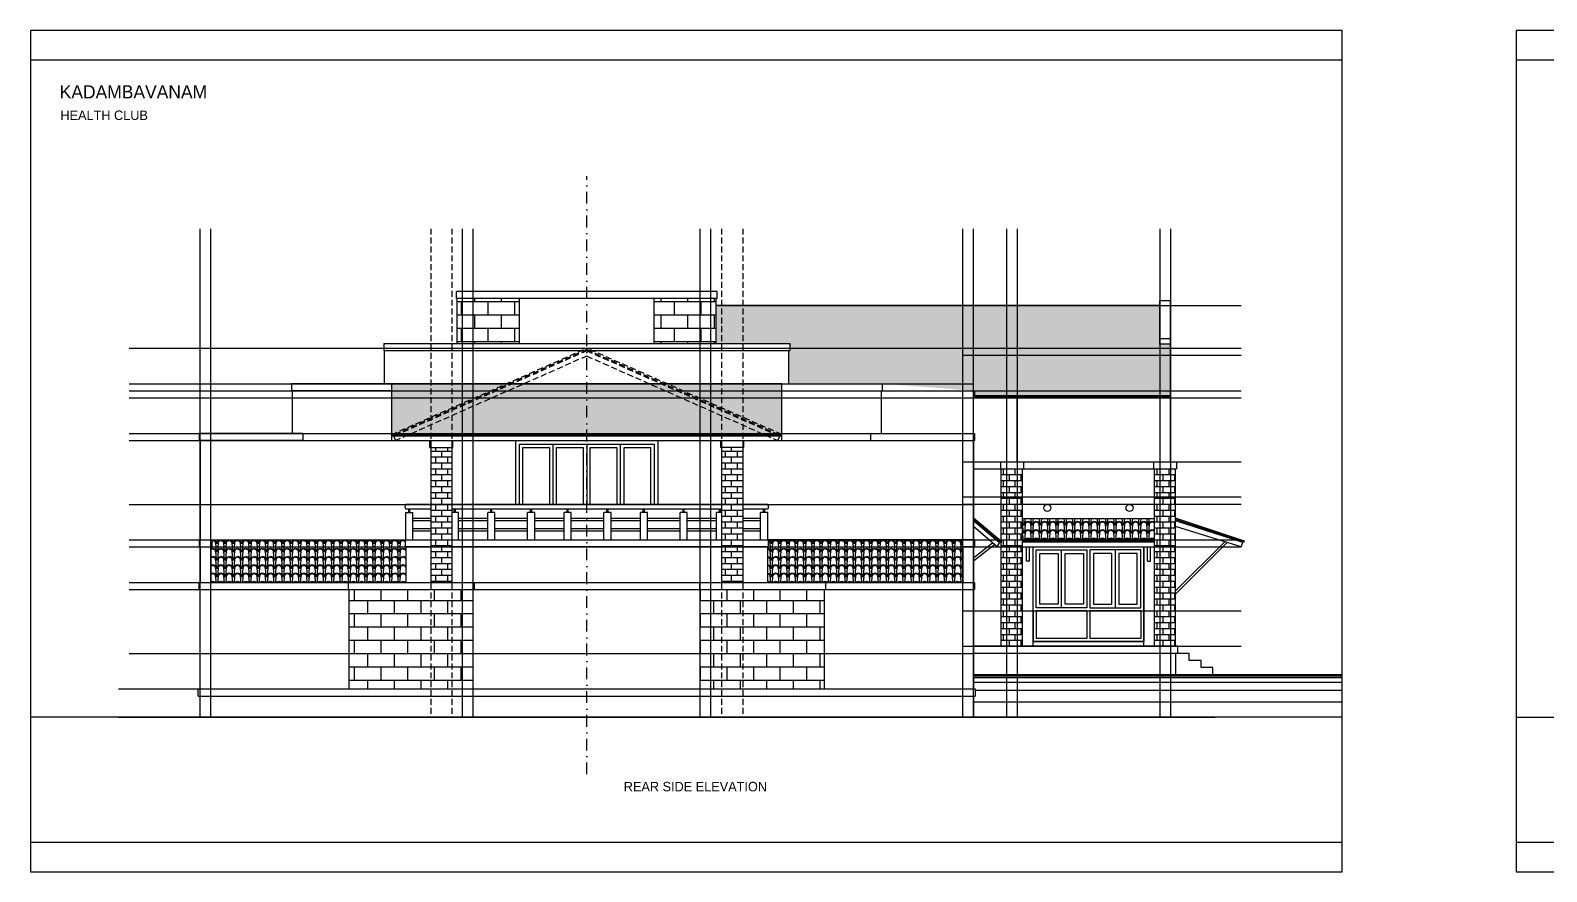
# Model space of a CAD drawing. Extents: x 12259 to 18078, y -1461 to 1911.
# Drawn here: x 15712 to 16994, y 1199 to 1911 of the extents above; entities that cross this region are included whole.
import ezdxf

# ---------------------------------------------------------------- set-up
doc = ezdxf.new("R2010")
doc.units = 0
doc.header["$LTSCALE"] = 20
doc.header["$MEASUREMENT"] = 0
doc.linetypes.add('DASHDOT', pattern=[1, 0.5, -0.25, 0, -0.25])
doc.linetypes.add('HIDDEN', pattern=[0.375, 0.25, -0.125])
doc.layers.get('0').update_dxf_attribs({"linetype": 'CONTINUOUS'})
for name, color, linetype in [('border', 230, 'CONTINUOUS'), ('BORTEXT', 2, 'CONTINUOUS'), ('DOOR', 1, 'CONTINUOUS'), ('guide', 211, 'CONTINUOUS'), ('handrail', 1, 'CONTINUOUS'), ('Stone', 8, 'CONTINUOUS'), ('Thatti', 21, 'CONTINUOUS'), ('TILE', 22, 'CONTINUOUS'), ('wall', 13, 'CONTINUOUS'), ('window', 4, 'CONTINUOUS'), ('WOOD', 7, 'CONTINUOUS')]:
    doc.layers.add(name, color=color, linetype=linetype)
doc.layers.add('correct', color=230, linetype='CONTINUOUS', plot=False)
doc.styles.add('style4', font='boos1_1.ttf')
pattern_1 = [(0, (945.516, 1478.861), (0, 11.25), []), (90, (945.516, 1478.861), (-22.5, 1e-15), [11.25, -11.25]), (90, (956.766, 1478.861), (-22.5, 1e-15), [-11.25, 11.25])]
pattern_2 = [(274.9697, (6.44, 7), (-6.999939149, 84.0000073606), [6.464304, -155.143247]), (180, (7, 0.56), (-7, -7), [0.56, -6.44]), (0, (0, 0), (7, 7), [1.96, -5.04]), (90, (1.96, 0), (-7, 7), [0.7, -6.3]), (270, (6.44, 0.7), (7, -7), [0.7, -6.3]), (0, (6.44, 0), (7, 7), [0.56, -6.44]), (0, (0, 0.56), (7, 7), [1.4, -5.6]), (85.0303, (1.4, 0.56), (6.999939149, 84.0000073606), [6.464304, -155.143247]), (52.6961, (1.4, 0.91), (-90.999901229, -119.000075192), [1.848056, -182.95725]), (18.4349, (2.52, 2.38), (14.00000304, 6.99998882), [1.770874, -20.365065]), (341.5651, (4.2, 2.94), (-14.00000304, 6.99998882), [1.770874, -20.365065]), (307.3039, (5.88, 2.38), (90.999901229, -119.000075192), [1.848056, -182.95725]), (20.2249, (2.87, 1.89), (-76.99998085, -28.000058349), [1.417395, -140.321804]), (339.7751, (4.2, 2.38), (76.99998085, -28.000058349), [1.417395, -140.321804]), (307.4054, (5.53, 1.89), (70.000069668, -90.999947255), [1.498063, -148.308475]), (52.5946, (1.96, 0.7), (-70.000069668, -90.999947255), [1.498063, -148.308475])]

msp = doc.modelspace()

# ---------------------------------------------------------------- hatches: boundary and pattern name
at = {"layer": 'Stone', "lineweight": -2}
h = msp.add_hatch(dxfattribs=at)
h.set_pattern_fill('BRICK', color=8, scale=45, style=0)
h.set_pattern_definition(pattern_1)
h.paths.add_polyline_path([(16125.6, 1645.9), (16125.6, 1683.9), (16073.1, 1683.9), (16073.1, 1645.9)])
h = msp.add_hatch(dxfattribs=at)
h.set_pattern_fill('BRICK', color=8, scale=45, style=0)
h.set_pattern_definition(pattern_1)
h.paths.add_polyline_path([(16292.1, 1683.9), (16239.6, 1683.9), (16239.6, 1645.9), (16292.1, 1645.9)])
h = msp.add_hatch(dxfattribs=at)
h.set_pattern_fill('BRICK', color=8, scale=45, style=0)
h.paths.add_polyline_path([(16086.6, 1353.9), (16086.6, 1437.9), (15981.6, 1437.9), (15981.6, 1353.9)])
h = msp.add_hatch(dxfattribs=at)
h.set_pattern_fill('BRICK', color=8, scale=45, style=0)
h.paths.add_polyline_path([(16383.6, 1437.9), (16278.6, 1437.9), (16278.6, 1353.9), (16383.6, 1353.9)])
at = {"layer": 'Thatti'}
h = msp.add_hatch(dxfattribs=at)
h.set_pattern_fill('SPANTILE', color=8, scale=7, style=0)
h.set_pattern_definition(pattern_2)
h.paths.add_polyline_path([(16029.6, 1473.9), (16028.9, 1473.9), (16028.9, 1479.9), (15865.4, 1479.9), (15865.4, 1473.9), (15864.6, 1473.9), (15864.6, 1443.9), (16029.6, 1443.9)])
h = msp.add_hatch(dxfattribs=at)
h.set_pattern_fill('SPANTILE', color=8, scale=7, style=0)
h.set_pattern_definition(pattern_2)
h.paths.add_polyline_path([(16336.4, 1479.9), (16336.4, 1473.9), (16335.6, 1473.9), (16335.6, 1443.9), (16500.6, 1443.9), (16500.6, 1473.9), (16499.9, 1473.9), (16499.9, 1479.9)])
at = {"layer": 'TILE'}
h = msp.add_hatch(dxfattribs=at)
h.set_pattern_fill('SPANTILE', color=256, scale=7, style=0)
h.set_pattern_definition(pattern_2)
h.paths.add_polyline_path([(16292.1, 1677.9), (16292.1, 1645.9), (16354.4, 1645.9), (16354.4, 1639.9), (16353.6, 1639.9), (16353.6, 1611.9), (16432.4, 1611.9), (16510.4, 1605.9), (16510.4, 1601.9), (16676.1, 1601.9), (16676.1, 1645.4), (16667.1, 1645.4), (16667.1, 1677.9)])
h = msp.add_hatch(dxfattribs=at)
h.set_pattern_fill('SPANTILE', color=256, scale=7, style=0)
h.set_pattern_definition(pattern_2)
h.paths.add_polyline_path([(16347.6, 1568.9), (16347.6, 1611.9), (16017.6, 1611.9), (16017.6, 1568.9)])
h = msp.add_hatch(dxfattribs=at)
h.set_pattern_fill('BRICK', color=256, scale=20, style=0)
h.paths.add_polyline_path([(16050.6, 1443.9), (16068.6, 1443.9), (16068.6, 1557.9), (16050.6, 1557.9)])
h = msp.add_hatch(dxfattribs=at)
h.set_pattern_fill('BRICK', color=256, scale=20, style=0)
h.paths.add_polyline_path([(16314.6, 1557.9), (16296.6, 1557.9), (16296.6, 1443.9), (16314.6, 1443.9)])
h = msp.add_hatch(dxfattribs=at)
h.set_pattern_fill('BRICK', color=256, scale=20, style=0)
h.paths.add_polyline_path([(16533.1, 1389.9), (16551.1, 1389.9), (16551.1, 1539.9), (16533.1, 1539.9)])
h = msp.add_hatch(dxfattribs=at)
h.set_pattern_fill('BRICK', color=256, scale=20, style=0)
h.paths.add_polyline_path([(16680.6, 1539.9), (16662.6, 1539.9), (16662.6, 1389.9), (16680.6, 1389.9)])
h = msp.add_hatch(dxfattribs=at)
h.set_pattern_fill('SPANTILE', color=256, scale=7, style=0)
h.set_pattern_definition([(274.9697, (7191.8918, 50.6944), (-6.999939149, 84.000007361), [6.464304, -155.143247]), (180, (7192.452, 44.2544), (-7, -7), [0.56, -6.44]), (0, (7185.452, 43.6944), (7, 7), [1.96, -5.04]), (90, (7187.412, 43.6944), (-7, 7), [0.7, -6.3]), (270, (7191.892, 44.3944), (7, -7), [0.7, -6.3]), (0, (7191.892, 43.6944), (7, 7), [0.56, -6.44]), (0, (7185.452, 44.2544), (7, 7), [1.4, -5.6]), (85.0303, (7186.8518, 44.2544), (6.999939149, 84.000007361), [6.464304, -155.143247]), (52.6961, (7186.85181, 44.6044), (-90.999901229, -119.000075192), [1.848056, -182.95725]), (18.4349, (7187.9718, 46.0744), (14.00000304, 6.9999888), [1.770874, -20.365065]), (341.5651, (7189.6518, 46.6344), (-14.00000304, 6.9999888), [1.770874, -20.365065]), (307.3039, (7191.33181, 46.0744), (90.999901229, -119.000075192), [1.848056, -182.95725]), (20.2249, (7188.3218, 45.5844), (-76.99998085, -28.000058349), [1.417395, -140.321804]), (339.7751, (7189.6518, 46.0744), (76.99998085, -28.000058349), [1.417395, -140.321804]), (307.4054, (7190.9818, 45.5844), (70.000069668, -90.999947255), [1.498063, -148.308475]), (52.5946, (7187.4118, 44.3944), (-70.000069668, -90.999947255), [1.498063, -148.308475])])
h.paths.add_polyline_path([(16662.6, 1478.9), (16662.6, 1497.9), (16551.1, 1497.9), (16551.1, 1478.9)])

# ---------------------------------------------------------------- linework, layer by layer
at = {"color": 8}
for p, q in [((16821.4, 1365.4), (16509.6, 1365.4)), ((16821.4, 1364.7), (16509.6, 1364.7)), ((16821.4, 1363.3), (16509.6, 1363.3)), ((16821.4, 1359.3), (16509.6, 1359.3)), ((16821.4, 1352.6), (16511.1, 1352.6)), ((16821.4, 1342.6), (16509.6, 1342.6))]:
    msp.add_line(p, q, dxfattribs=at)
msp.add_lwpolyline([(16712.1, 1365.9), (16712.1, 1371.9), (16702.1, 1371.9), (16702.1, 1377.9), (16692.1, 1377.9), (16692.1, 1383.9), (16682.1, 1383.9)])
at = {"layer": 'border'}
for p, q in [((15712.1, 1885.8), (16821.4, 1885.8)), ((16968.6, 1885.8), (18077.9, 1885.8)), ((15712.1, 1224.3), (16821.4, 1224.3)), ((16968.6, 1224.3), (18077.9, 1224.3))]:
    msp.add_line(p, q, dxfattribs=at)
at = {"layer": 'correct', "color": 3}
for points in [[(16821.4, 1199.4), (16821.4, 1910.6), (15712.1, 1910.6), (15712.1, 1199.4)], [(18077.9, 1199.4), (18077.9, 1910.6), (16968.6, 1910.6), (16968.6, 1199.4)]]:
    msp.add_lwpolyline(points, close=True, dxfattribs=at)
at = {"layer": 'DOOR'}
for p, q in [((16154.1, 1509.9), (16154.1, 1560.9)), ((16182.6, 1560.9), (16182.6, 1509.9)), ((16211.1, 1509.9), (16211.1, 1560.9))]:
    msp.add_line(p, q, dxfattribs=at)
for points in [[(16122.6, 1509.9), (16122.6, 1563.9), (16242.6, 1563.9), (16242.6, 1509.9)], [(16125.6, 1509.9), (16125.6, 1560.9), (16239.6, 1560.9), (16239.6, 1509.9)], [(16128.6, 1509.9), (16128.6, 1557.9), (16151.1, 1557.9), (16151.1, 1509.9)], [(16157.1, 1509.9), (16157.1, 1557.9), (16179.6, 1557.9), (16179.6, 1509.9)], [(16185.6, 1509.9), (16185.6, 1557.9), (16208.1, 1557.9), (16208.1, 1509.9)], [(16214.1, 1509.9), (16214.1, 1557.9), (16236.6, 1557.9), (16236.6, 1509.9)]]:
    msp.add_lwpolyline(points, dxfattribs=at)
for centre, start, end in [((16032.1, 1507.9), 141.3989, 218.6011), ((16333.2, 1507.9), 321.3989, 38.6011)]:
    msp.add_arc(centre, 3.21, start, end, dxfattribs=at)
at = {"layer": 'guide', "linetype": 'DASHDOT'}
msp.add_line((16182.6, 1281.7), (16182.6, 1787.4), dxfattribs=at)
at = {"layer": 'guide'}
for p, q in [((15855.6, 1329.9), (15855.6, 1742.9)), ((15864.6, 1329.9), (15864.6, 1742.9)), ((16077.6, 1329.9), (16077.6, 1742.9)), ((16086.6, 1329.9), (16086.6, 1742.9)), ((16278.6, 1329.9), (16278.6, 1742.9)), ((16287.6, 1329.9), (16287.6, 1742.9)), ((16500.6, 1329.9), (16500.6, 1742.9)), ((16509.6, 1329.9), (16509.6, 1742.9)), ((16537.6, 1742.9), (16537.6, 1329.9)), ((16546.6, 1742.9), (16546.6, 1329.9)), ((16667.1, 1742.9), (16667.1, 1329.9)), ((16676.1, 1742.9), (16676.1, 1329.9))]:
    msp.add_line(p, q, dxfattribs=at)
at = {"layer": 'guide', "linetype": 'HIDDEN'}
for p, q in [((16050.6, 1742.9), (16050.6, 1329.9)), ((16068.6, 1742.9), (16068.6, 1329.9)), ((16296.6, 1742.9), (16296.6, 1329.9)), ((16314.6, 1742.9), (16314.6, 1329.9))]:
    msp.add_line(p, q, dxfattribs=at)
at = {"layer": 'guide', "color": 3}
for p, q in [((16292.1, 1677.9), (16736, 1677.9)), ((15795.7, 1641.9), (16509.6, 1641.9)), ((16500.6, 1641.9), (16736, 1641.9)), ((16500.6, 1635.9), (16736, 1635.9)), ((15795.7, 1611.9), (16509.6, 1611.9)), ((15795.7, 1605.9), (16509.6, 1605.9)), ((15795.7, 1599.9), (16509.6, 1599.9)), ((16736, 1515.9), (16500.6, 1515.9)), ((16736, 1509.9), (16500.6, 1509.9)), ((15795.7, 1479.9), (16509.6, 1479.9)), ((15795.7, 1473.9), (16509.6, 1473.9))]:
    msp.add_line(p, q, dxfattribs=at)
at = {"layer": 'guide', "color": 8, "linetype": 'HIDDEN'}
for p, q in [((16017.6, 1568.9), (16182.6, 1641.9)), ((16347.6, 1568.9), (16182.6, 1641.9)), ((16182.6, 1640.8), (16018, 1568)), ((16182.6, 1639.7), (16019.4, 1567.5)), ((16182.6, 1635.3), (16021.1, 1563.9)), ((16182.6, 1640.8), (16347.2, 1568)), ((16182.6, 1639.7), (16345.8, 1567.5)), ((16182.6, 1635.3), (16344.1, 1563.9)), ((16018, 1568), (16017.6, 1568.9)), ((16021.1, 1563.9), (16019.4, 1567.5)), ((16344.1, 1563.9), (16345.8, 1567.5)), ((16347.2, 1568), (16347.6, 1568.9))]:
    msp.add_line(p, q, dxfattribs=at)
at = {"layer": 'guide', "color": 1}
for p, q in [((16500.6, 1605.9), (16736, 1605.9)), ((16500.6, 1599.9), (16736, 1599.9)), ((15795.7, 1569.9), (16509.6, 1569.9)), ((15795.7, 1563.9), (16509.6, 1563.9)), ((16500.6, 1479.9), (16736, 1479.9)), ((16500.6, 1473.9), (16736, 1473.9)), ((15795.7, 1443.9), (16509.6, 1443.9)), ((15795.7, 1437.9), (16509.6, 1437.9))]:
    msp.add_line(p, q, dxfattribs=at)
at = {"layer": 'guide', "color": 5}
for p, q in [((16500.6, 1545.9), (16736, 1545.9)), ((15795.7, 1509.9), (16509.6, 1509.9)), ((16500.6, 1419.9), (16736, 1419.9)), ((15795.7, 1383.9), (16509.6, 1383.9))]:
    msp.add_line(p, q, dxfattribs=at)
at = {"layer": 'guide', "color": 13}
for p, q in [((16500.6, 1389.9), (16736, 1389.9)), ((15786.7, 1353.9), (16509.6, 1353.9)), ((15786.7, 1329.9), (16714, 1329.9))]:
    msp.add_line(p, q, dxfattribs=at)
at = {"layer": 'handrail', "lineweight": -2}
for p, q in [((16050.6, 1509.9), (16029.6, 1509.9)), ((16050.6, 1505.9), (16029.6, 1505.9)), ((16032.1, 1502.9), (16032.1, 1505.9)), ((16033.1, 1502.9), (16033.1, 1505.9)), ((16296.6, 1509.9), (16068.6, 1509.9)), ((16296.6, 1505.9), (16068.6, 1505.9)), ((16070.6, 1502.9), (16070.6, 1505.9)), ((16071.6, 1502.9), (16071.6, 1505.9)), ((16101.4, 1502.9), (16101.4, 1505.9)), ((16102.4, 1502.9), (16102.4, 1505.9)), ((16135.1, 1502.9), (16135.1, 1505.9)), ((16136.1, 1502.9), (16136.1, 1505.9)), ((16165.9, 1502.9), (16165.9, 1505.9)), ((16166.9, 1502.9), (16166.9, 1505.9)), ((16199.6, 1502.9), (16199.6, 1505.9)), ((16200.6, 1502.9), (16200.6, 1505.9)), ((16230.4, 1502.9), (16230.4, 1505.9)), ((16231.4, 1502.9), (16231.4, 1505.9)), ((16264.1, 1502.9), (16264.1, 1505.9)), ((16265.1, 1502.9), (16265.1, 1505.9)), ((16294.9, 1502.9), (16294.9, 1505.9)), ((16295.9, 1502.9), (16295.9, 1505.9)), ((16335.7, 1509.9), (16314.6, 1509.9)), ((16335.7, 1505.9), (16314.6, 1505.9)), ((16332.1, 1502.9), (16332.1, 1505.9)), ((16333.1, 1502.9), (16333.1, 1505.9)), ((16035.6, 1498.2), (16050.6, 1498.2)), ((16035.6, 1496.2), (16050.6, 1496.2)), ((16035.6, 1489.6), (16050.6, 1489.6)), ((16035.6, 1487.6), (16050.6, 1487.6)), ((16074.1, 1498.2), (16098.9, 1498.2)), ((16074.1, 1496.2), (16098.9, 1496.2)), ((16074.1, 1489.6), (16098.9, 1489.6)), ((16074.1, 1487.6), (16098.9, 1487.6)), ((16104.9, 1498.2), (16132.6, 1498.2)), ((16104.9, 1496.2), (16132.6, 1496.2)), ((16104.9, 1489.6), (16132.6, 1489.6)), ((16104.9, 1487.6), (16132.6, 1487.6)), ((16138.6, 1498.2), (16163.4, 1498.2)), ((16138.6, 1496.2), (16163.4, 1496.2)), ((16138.6, 1489.6), (16163.4, 1489.6)), ((16138.6, 1487.6), (16163.4, 1487.6)), ((16169.4, 1498.2), (16197.1, 1498.2)), ((16169.4, 1496.2), (16197.1, 1496.2)), ((16169.4, 1489.6), (16197.1, 1489.6)), ((16169.4, 1487.6), (16197.1, 1487.6)), ((16203.1, 1498.2), (16227.9, 1498.2)), ((16203.1, 1496.2), (16227.9, 1496.2)), ((16203.1, 1489.6), (16227.9, 1489.6)), ((16203.1, 1487.6), (16227.9, 1487.6)), ((16233.9, 1498.2), (16261.6, 1498.2)), ((16233.9, 1496.2), (16261.6, 1496.2)), ((16233.9, 1489.6), (16261.6, 1489.6)), ((16233.9, 1487.6), (16261.6, 1487.6)), ((16267.6, 1498.2), (16292.4, 1498.2)), ((16267.6, 1496.2), (16292.4, 1496.2)), ((16267.6, 1489.6), (16292.4, 1489.6)), ((16267.6, 1487.6), (16292.4, 1487.6)), ((16314.6, 1498.2), (16329.6, 1498.2)), ((16314.6, 1496.2), (16329.6, 1496.2)), ((16314.6, 1489.6), (16329.6, 1489.6)), ((16314.6, 1487.6), (16329.6, 1487.6))]:
    msp.add_line(p, q, dxfattribs=at)
at = {"layer": 'handrail', "color": 7, "lineweight": -2}
for p, q in [((16029.6, 1502.9), (16035.6, 1502.9)), ((16029.6, 1479.9), (16029.6, 1502.9)), ((16035.6, 1479.9), (16035.6, 1502.9)), ((16074.1, 1502.9), (16068.6, 1502.9)), ((16074.1, 1479.9), (16074.1, 1502.9)), ((16104.9, 1502.9), (16098.9, 1502.9)), ((16098.9, 1479.9), (16098.9, 1502.9)), ((16104.9, 1479.9), (16104.9, 1502.9)), ((16138.6, 1502.9), (16132.6, 1502.9)), ((16132.6, 1479.9), (16132.6, 1502.9)), ((16138.6, 1479.9), (16138.6, 1502.9)), ((16169.4, 1502.9), (16163.4, 1502.9)), ((16163.4, 1479.9), (16163.4, 1502.9)), ((16169.4, 1479.9), (16169.4, 1502.9)), ((16203.1, 1502.9), (16197.1, 1502.9)), ((16197.1, 1479.9), (16197.1, 1502.9)), ((16203.1, 1479.9), (16203.1, 1502.9)), ((16233.9, 1502.9), (16227.9, 1502.9)), ((16227.9, 1479.9), (16227.9, 1502.9)), ((16233.9, 1479.9), (16233.9, 1502.9)), ((16267.6, 1502.9), (16261.6, 1502.9)), ((16261.6, 1479.9), (16261.6, 1502.9)), ((16267.6, 1479.9), (16267.6, 1502.9)), ((16296.6, 1502.9), (16292.4, 1502.9)), ((16292.4, 1479.9), (16292.4, 1502.9)), ((16335.6, 1502.9), (16329.6, 1502.9)), ((16329.6, 1479.9), (16329.6, 1502.9)), ((16335.6, 1479.9), (16335.6, 1502.9))]:
    msp.add_line(p, q, dxfattribs=at)
at = {"layer": 'Thatti'}
for p, q in [((15865.4, 1479.9), (16029.6, 1479.9)), ((16499.9, 1479.9), (16335.6, 1479.9))]:
    msp.add_line(p, q, dxfattribs=at)
at = {"layer": 'TILE'}
for p, q in [((16510.4, 1601.9), (16676.1, 1601.9)), ((16510.4, 1600.9), (16676.1, 1600.9)), ((16017.6, 1568.9), (16347.6, 1568.9)), ((16017.6, 1567.9), (16347.6, 1567.9))]:
    msp.add_line(p, q, dxfattribs=at)
at = {"layer": 'TILE', "lineweight": -2}
for p, q in [((16533.6, 1478.3), (16509.6, 1498.1)), ((16533.1, 1477.5), (16509.6, 1497)), ((16738.7, 1478.8), (16680.6, 1498.1)), ((16738.4, 1477.9), (16680.6, 1497)), ((16533.1, 1477.5), (16533.6, 1478.3)), ((16662.6, 1478.9), (16551.1, 1478.9)), ((16738.4, 1477.9), (16738.7, 1478.8))]:
    msp.add_line(p, q, dxfattribs=at)
at = {"layer": 'wall'}
for p, q in [((16292.9, 1689.9), (16072.4, 1689.9)), ((16072.4, 1683.9), (16072.4, 1689.9)), ((16292.9, 1683.9), (16072.4, 1683.9)), ((16073.1, 1645.9), (16073.1, 1683.9)), ((16125.6, 1645.9), (16125.6, 1683.9)), ((16239.6, 1645.9), (16239.6, 1683.9)), ((16292.1, 1645.9), (16292.1, 1683.9)), ((16292.9, 1683.9), (16292.9, 1689.9)), ((16667.1, 1645.4), (16667.1, 1681.9)), ((16676.1, 1681.9), (16667.1, 1681.9)), ((16676.1, 1599.9), (16676.1, 1681.9)), ((16667.1, 1677.9), (16292.1, 1677.9)), ((16010.9, 1645.9), (16354.4, 1645.9)), ((16010.9, 1645.9), (16010.9, 1639.9)), ((16354.4, 1645.9), (16354.4, 1639.9)), ((16676.1, 1649.8), (16667.1, 1649.8)), ((16676.1, 1645.4), (16667.1, 1645.4)), ((16010.9, 1639.9), (16354.4, 1639.9)), ((16011.6, 1611.9), (16011.6, 1639.9)), ((16353.6, 1611.9), (16353.6, 1639.9)), ((16017.6, 1611.9), (15932.9, 1611.9)), ((15932.9, 1611.9), (15932.9, 1605.9)), ((16017.6, 1605.9), (15932.9, 1605.9)), ((15933.6, 1605.9), (15933.6, 1569.9)), ((16347.6, 1611.9), (16017.6, 1611.9)), ((16017.6, 1611.9), (16017.6, 1567.9)), ((16347.6, 1611.9), (16432.4, 1611.9)), ((16347.6, 1567.9), (16347.6, 1611.9)), ((16347.6, 1605.9), (16432.4, 1605.9)), ((16431.6, 1605.9), (16431.6, 1569.9)), ((16432.4, 1611.9), (16432.4, 1605.9)), ((16432.4, 1605.9), (16510.4, 1605.9)), ((16510.4, 1605.9), (16510.4, 1599.9)), ((16431.6, 1599.9), (16676.1, 1599.9)), ((16509.6, 1569.9), (16509.6, 1599.9)), ((15942.6, 1569.9), (15854.9, 1569.9)), ((15854.9, 1569.9), (15854.9, 1563.9)), ((15942.6, 1569.9), (15942.6, 1563.9)), ((16422.6, 1569.9), (16422.6, 1563.9)), ((16422.6, 1569.9), (16510.4, 1569.9)), ((16510.4, 1569.9), (16510.4, 1563.9)), ((15942.6, 1563.9), (15854.9, 1563.9)), ((15855.6, 1563.9), (15855.6, 1479.9)), ((16049.9, 1557.9), (16049.9, 1563.9)), ((16049.9, 1557.9), (16069.4, 1557.9)), ((16050.6, 1557.9), (16050.6, 1443.9)), ((16068.6, 1557.9), (16068.6, 1443.9)), ((16069.4, 1557.9), (16069.4, 1563.9)), ((16295.9, 1557.9), (16295.9, 1563.9)), ((16315.4, 1557.9), (16295.9, 1557.9)), ((16296.6, 1557.9), (16296.6, 1443.9)), ((16314.6, 1557.9), (16314.6, 1443.9)), ((16315.4, 1557.9), (16315.4, 1563.9)), ((16422.6, 1563.9), (16510.4, 1563.9)), ((16509.6, 1563.9), (16509.6, 1479.9)), ((16509.6, 1545.9), (16681.4, 1545.9)), ((16509.6, 1539.9), (16681.4, 1539.9)), ((16532.4, 1545.9), (16532.4, 1539.9)), ((16533.1, 1389.9), (16533.1, 1539.9)), ((16551.1, 1389.9), (16551.1, 1539.9)), ((16551.9, 1545.9), (16551.9, 1539.9)), ((16661.9, 1545.9), (16661.9, 1539.9)), ((16662.6, 1389.9), (16662.6, 1539.9)), ((16680.6, 1389.9), (16680.6, 1539.9)), ((16681.4, 1545.9), (16681.4, 1539.9)), ((16551.1, 1497.9), (16662.6, 1497.9)), ((15854.9, 1479.9), (15854.9, 1473.9)), ((15854.9, 1479.9), (15865.4, 1479.9)), ((15865.4, 1479.9), (15865.4, 1473.9)), ((16028.9, 1479.9), (16050.6, 1479.9)), ((16028.9, 1479.9), (16028.9, 1473.9)), ((16068.6, 1479.9), (16296.6, 1479.9)), ((16314.6, 1479.9), (16336.4, 1479.9)), ((16336.4, 1473.9), (16336.4, 1479.9)), ((16510.4, 1479.9), (16499.9, 1479.9)), ((16499.9, 1479.9), (16499.9, 1473.9)), ((16510.4, 1479.9), (16510.4, 1473.9)), ((15854.9, 1473.9), (15865.4, 1473.9)), ((15855.6, 1473.9), (15855.6, 1443.9)), ((15864.6, 1473.9), (15864.6, 1443.9)), ((16050.6, 1473.9), (16028.9, 1473.9)), ((16029.6, 1473.9), (16029.6, 1443.9)), ((16296.6, 1473.9), (16068.6, 1473.9)), ((16336.4, 1473.9), (16314.6, 1473.9)), ((16335.6, 1443.9), (16335.6, 1473.9)), ((16510.4, 1473.9), (16499.9, 1473.9)), ((16500.6, 1473.9), (16500.6, 1443.9)), ((16509.6, 1473.9), (16509.6, 1443.9)), ((16560.1, 1389.9), (16560.1, 1473.9)), ((16653.6, 1389.9), (16653.6, 1473.9)), ((15854.9, 1443.9), (16510.4, 1443.9)), ((15854.9, 1437.9), (15854.9, 1443.9)), ((15854.9, 1437.9), (16510.4, 1437.9)), ((15855.6, 1353.9), (15855.6, 1437.9)), ((15980.9, 1443.9), (15980.9, 1437.9)), ((15981.6, 1353.9), (15981.6, 1437.9)), ((16086.6, 1353.9), (16086.6, 1437.9)), ((16087.4, 1443.9), (16087.4, 1437.9)), ((16277.9, 1443.9), (16277.9, 1437.9)), ((16278.6, 1353.9), (16278.6, 1437.9)), ((16383.6, 1353.9), (16383.6, 1437.9)), ((16384.4, 1443.9), (16384.4, 1437.9)), ((16509.6, 1437.9), (16509.6, 1353.9)), ((16510.4, 1443.9), (16510.4, 1437.9)), ((16682.1, 1389.9), (16509.6, 1389.9)), ((16560.1, 1393.9), (16653.6, 1393.9)), ((16682.1, 1389.9), (16682.1, 1383.9)), ((16682.1, 1383.9), (16509.6, 1383.9)), ((16680.6, 1383.9), (16680.6, 1365.9)), ((16821.4, 1365.9), (16509.6, 1365.9)), ((15854.1, 1353.9), (16511.1, 1353.9)), ((15854.1, 1347.9), (15854.1, 1353.9)), ((15854.1, 1347.9), (16511.1, 1347.9)), ((15855.6, 1329.9), (15855.6, 1347.9)), ((16509.6, 1347.9), (16509.6, 1329.9)), ((16511.1, 1353.9), (16511.1, 1347.9)), ((16821.4, 1329.9), (15712.1, 1329.9)), ((16968.6, 1329.9), (17670.8, 1329.9))]:
    msp.add_line(p, q, dxfattribs=at)
at = {"layer": 'window'}
for p, q in [((16560.1, 1473.9), (16653.6, 1473.9)), ((16560.1, 1419.9), (16560.1, 1473.9)), ((16562.6, 1422.4), (16562.6, 1471.4)), ((16562.6, 1471.4), (16605.6, 1471.4)), ((16584.1, 1422.4), (16584.1, 1471.4)), ((16605.6, 1471.4), (16605.6, 1422.4)), ((16608.1, 1471.4), (16608.1, 1422.4)), ((16651.1, 1471.4), (16608.1, 1471.4)), ((16629.6, 1422.4), (16629.6, 1471.4)), ((16651.1, 1422.4), (16651.1, 1471.4)), ((16653.6, 1473.9), (16653.6, 1419.9)), ((16560.1, 1419.9), (16560.1, 1393.9)), ((16605.6, 1422.4), (16562.6, 1422.4)), ((16605.6, 1419.9), (16562.6, 1419.9)), ((16562.6, 1419.9), (16562.6, 1396.4)), ((16605.6, 1419.9), (16605.6, 1396.4)), ((16608.1, 1422.4), (16651.1, 1422.4)), ((16651.1, 1419.9), (16608.1, 1419.9)), ((16608.1, 1419.9), (16608.1, 1396.4)), ((16651.1, 1419.9), (16651.1, 1396.4)), ((16653.6, 1419.9), (16653.6, 1393.9)), ((16653.6, 1393.9), (16560.1, 1393.9)), ((16605.6, 1396.4), (16562.6, 1396.4)), ((16651.1, 1396.4), (16608.1, 1396.4))]:
    msp.add_line(p, q, dxfattribs=at)
for points in [[(16581.1, 1468.4), (16581.1, 1425.4), (16565.6, 1425.4), (16565.6, 1468.4)], [(16602.6, 1468.4), (16602.6, 1425.4), (16587.1, 1425.4), (16587.1, 1468.4)], [(16611.1, 1468.4), (16611.1, 1425.4), (16626.6, 1425.4), (16626.6, 1468.4)], [(16632.6, 1468.4), (16632.6, 1425.4), (16648.1, 1425.4), (16648.1, 1468.4)]]:
    msp.add_lwpolyline(points, close=True, dxfattribs=at)
at = {"layer": 'WOOD'}
for p, q in [((16537.6, 1599.9), (16537.6, 1545.9)), ((16546.6, 1545.9), (16546.6, 1599.9)), ((16667.1, 1599.9), (16667.1, 1545.9)), ((16676.1, 1545.9), (16676.1, 1599.9)), ((16017.6, 1567.9), (16017.6, 1563.9)), ((16347.6, 1563.9), (16347.6, 1567.9)), ((16017.6, 1563.9), (16347.6, 1563.9)), ((16531.6, 1477.3), (16509.6, 1495.9)), ((16529.7, 1473.9), (16509.6, 1491.3)), ((16737.3, 1477.6), (16680.6, 1495.9)), ((16736.1, 1473.9), (16680.6, 1491.3)), ((16509.6, 1464.7), (16525.7, 1477.3)), ((16509.6, 1462.1), (16527.3, 1476)), ((16529.7, 1473.9), (16531.6, 1477.3)), ((16662.6, 1477.9), (16551.1, 1477.9)), ((16680.6, 1436.9), (16722.1, 1478.3)), ((16680.6, 1434), (16724.2, 1477.6)), ((16736.1, 1473.9), (16737.3, 1477.6)), ((16551.1, 1473.9), (16662.6, 1473.9)), ((16554.4, 1461.9), (16554.4, 1473.9)), ((16556.9, 1461.9), (16554.4, 1461.9)), ((16556.9, 1461.9), (16556.9, 1473.9)), ((16656.9, 1461.9), (16656.9, 1473.9)), ((16656.9, 1461.9), (16659.4, 1461.9)), ((16659.4, 1461.9), (16659.4, 1473.9))]:
    msp.add_line(p, q, dxfattribs=at)
for centre in [(16572.1, 1506.9), (16641.6, 1506.9)]:
    msp.add_circle(centre, 3, dxfattribs=at)

# ---------------------------------------------------------------- texts
at = {"layer": 'BORTEXT', "style": 'style4'}
msp.add_text('KADAMBAVANAM', height=11.038, dxfattribs=at).set_placement((15736.9, 1853.1))
at = {"layer": 'BORTEXT', "color": 7, "style": 'style4'}
msp.add_text('HEALTH CLUB', height=8.028, dxfattribs=at).set_placement((15737.5, 1834.8))
at = {"layer": 'BORTEXT', "color": 2, "style": 'style4'}
msp.add_text('REAR SIDE ELEVATION', height=8.028, dxfattribs=at).set_placement((16213.9, 1267.3))

doc.saveas('drawing.dxf')
